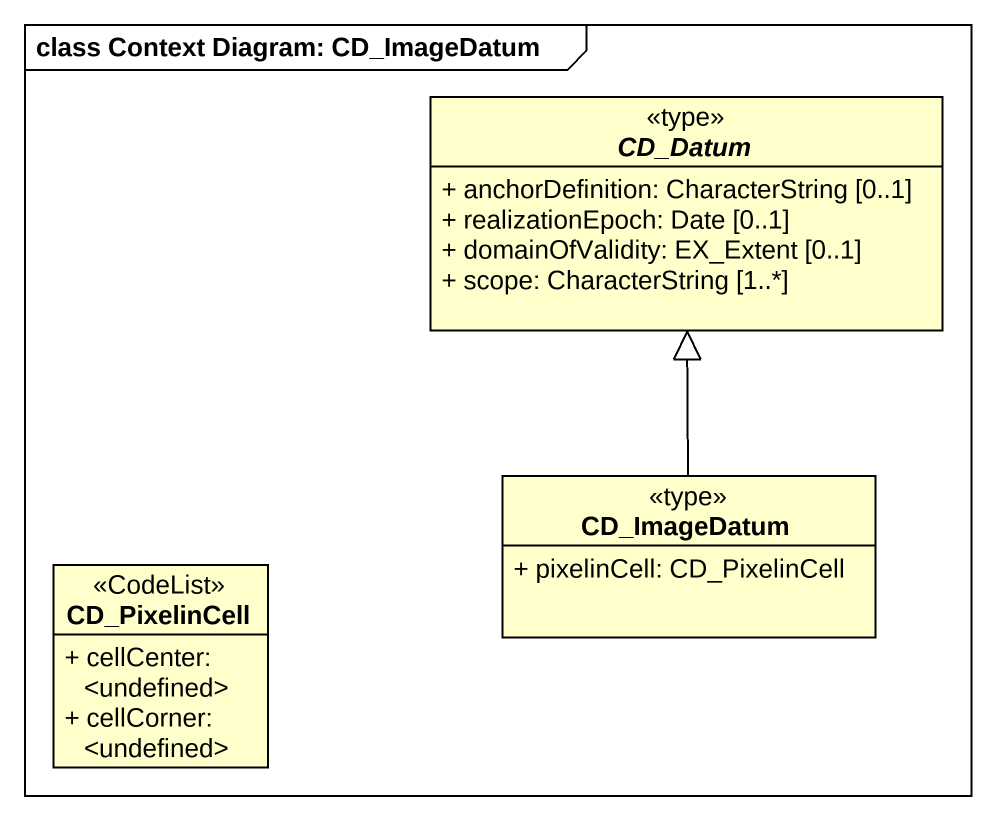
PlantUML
@startuml
mainframe class Context Diagram: CD_ImageDatum
hide circle
hide empty members
skinparam classAttributeIconSize 0
abstract class CD_Datum <<type>> {
  + anchorDefinition: CharacterString [0..1]
  + realizationEpoch: Date [0..1]
  + domainOfValidity: EX_Extent [0..1]
  + scope: CharacterString [1..*]
}
class CD_ImageDatum <<type>> {
  + pixelinCell: CD_PixelinCell
}
class CD_PixelinCell <<CodeList>> {
  + cellCenter: <undefined>
  + cellCorner: <undefined>
}
CD_ImageDatum -up-|> CD_Datum
@enduml
